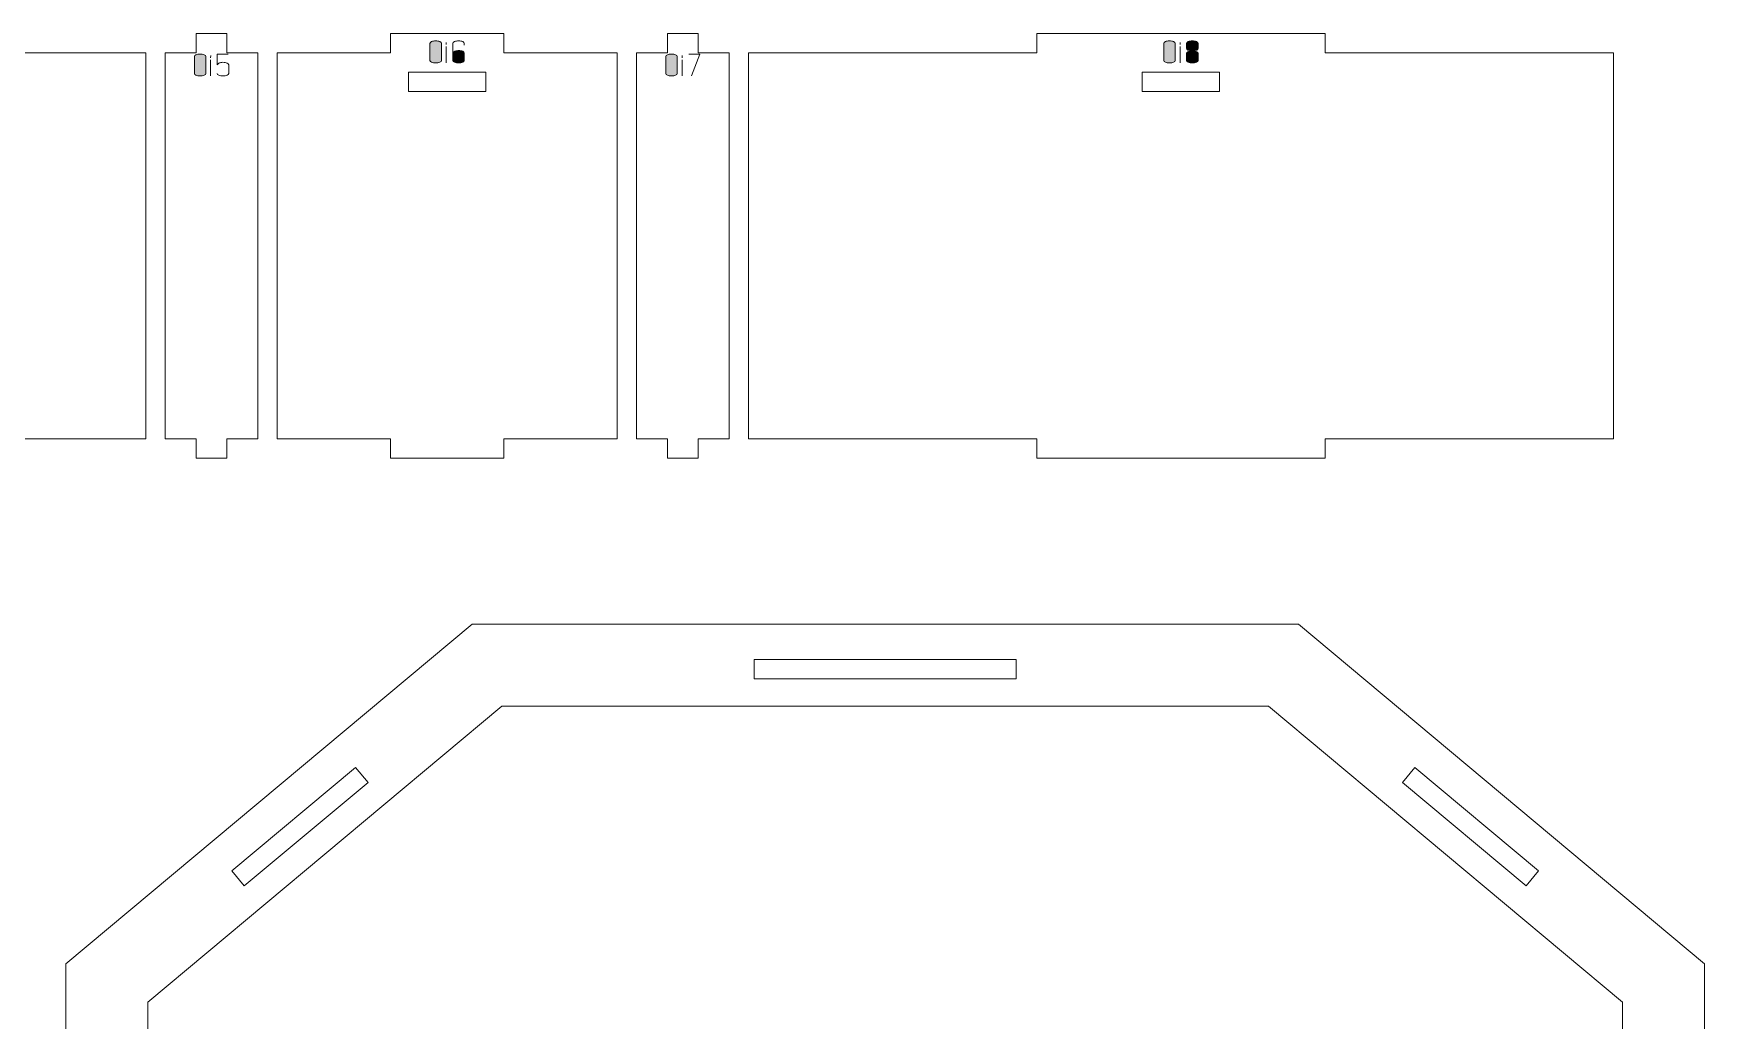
# Model space of a CAD drawing. Header units: centimetres. Extents: x -250 to 250, y -508 to 508.
# Drawn here: x 37.52 to 63.49, y 251.25 to 266.59 of the extents above; entities that cross this region are included whole.
import ezdxf

# ---------------------------------------------------------------- set-up
doc = ezdxf.new("R2010")
doc.units = ezdxf.units.CM
doc.header["$MEASUREMENT"] = 0
doc.layers.add('Capa 1', color=7, linetype='Continuous')

msp = doc.modelspace()

# ---------------------------------------------------------------- hatches: boundary and pattern name
at = {"layer": 'Capa 1', "true_color": 0x3e4095}
h = msp.add_hatch(color=175, dxfattribs=at)
edge = h.paths.add_edge_path()
edge.add_spline(control_points=[(43.68604, 266.17089), (43.68604, 266.16035), (43.69452, 266.15138), (43.71148, 266.14397), (43.72843, 266.13656), (43.74959, 266.13286), (43.77494, 266.13286), (43.80029, 266.13286), (43.82145, 266.13656), (43.83841, 266.14397), (43.85536, 266.15138), (43.86384, 266.16035), (43.86384, 266.17089), (43.86384, 266.17089), (43.86384, 266.43561), (43.86384, 266.43561), (43.86384, 266.44615), (43.85536, 266.45512), (43.83841, 266.46253), (43.82145, 266.46994), (43.80029, 266.47364), (43.77494, 266.47364), (43.74959, 266.47364), (43.72843, 266.46994), (43.71148, 266.46253), (43.69452, 266.45512), (43.68604, 266.44615), (43.68604, 266.43561), (43.68604, 266.43561), (43.68604, 266.17089), (43.68604, 266.17089)], knot_values=[0, 0, 0, 0, 0.1, 0.1, 0.1, 0.2, 0.2, 0.2, 0.3, 0.3, 0.3, 0.4, 0.4, 0.4, 0.5, 0.5, 0.5, 0.6, 0.6, 0.6, 0.7, 0.7, 0.7, 0.8, 0.8, 0.8, 0.9, 0.9, 0.9, 1, 1, 1, 1], degree=3, periodic=1)
h = msp.add_hatch(color=175, dxfattribs=at)
edge = h.paths.add_edge_path()
edge.add_spline(control_points=[(43.86384, 266.17089), (43.86384, 266.16035), (43.85536, 266.15138), (43.83841, 266.14397), (43.82145, 266.13656), (43.80029, 266.13286), (43.77494, 266.13286), (43.74959, 266.13286), (43.72843, 266.13656), (43.71148, 266.14397), (43.69452, 266.15138), (43.68604, 266.16035), (43.68604, 266.17089), (43.68604, 266.17089), (43.68604, 266.43561), (43.68604, 266.43561), (43.68604, 266.44615), (43.69452, 266.45512), (43.71148, 266.46253), (43.72843, 266.46994), (43.74959, 266.47364), (43.77494, 266.47364), (43.80029, 266.47364), (43.82145, 266.46994), (43.83841, 266.46253), (43.85536, 266.45512), (43.86384, 266.44615), (43.86384, 266.43561), (43.86384, 266.43561), (43.86384, 266.17089), (43.86384, 266.17089)], knot_values=[0, 0, 0, 0, 0.1, 0.1, 0.1, 0.2, 0.2, 0.2, 0.3, 0.3, 0.3, 0.4, 0.4, 0.4, 0.5, 0.5, 0.5, 0.6, 0.6, 0.6, 0.7, 0.7, 0.7, 0.8, 0.8, 0.8, 0.9, 0.9, 0.9, 1, 1, 1, 1], degree=3, periodic=1)
h = msp.add_hatch(color=175, dxfattribs=at)
edge = h.paths.add_edge_path()
edge.add_spline(control_points=[(43.93941, 266.41586), (43.93941, 266.41586), (43.9399, 266.45093), (43.9399, 266.45093), (43.9399, 266.45093), (43.93941, 266.41586), (43.93941, 266.41586)], knot_values=[0, 0, 0, 0, 0.5, 0.5, 0.5, 1, 1, 1, 1], degree=3, periodic=1)
h = msp.add_hatch(color=175, dxfattribs=at)
edge = h.paths.add_edge_path()
edge.add_spline(control_points=[(44.13054, 266.13286), (44.10519, 266.13286), (44.08403, 266.13656), (44.06708, 266.14397), (44.05012, 266.15138), (44.04164, 266.16035), (44.04164, 266.17089), (44.04164, 266.17089), (44.04164, 266.28597), (44.04164, 266.28597), (44.04164, 266.28597), (44.04164, 266.43561), (44.04164, 266.43561), (44.04164, 266.44615), (44.05012, 266.45512), (44.06708, 266.46253), (44.08403, 266.46994), (44.10519, 266.47364), (44.13054, 266.47364), (44.15589, 266.47364), (44.17705, 266.46994), (44.19401, 266.46253), (44.21096, 266.45512), (44.21944, 266.44615), (44.21944, 266.43561), (44.21944, 266.43561), (44.21944, 266.40796), (44.21944, 266.40796), (44.21944, 266.40796), (44.21944, 266.43561), (44.21944, 266.43561), (44.21944, 266.44615), (44.21096, 266.45512), (44.19401, 266.46253), (44.17705, 266.46994), (44.15589, 266.47364), (44.13054, 266.47364), (44.10519, 266.47364), (44.08403, 266.46994), (44.06708, 266.46253), (44.05012, 266.45512), (44.04164, 266.44615), (44.04164, 266.43561), (44.04164, 266.43561), (44.04164, 266.28597), (44.04164, 266.28597), (44.04164, 266.29584), (44.05193, 266.30465), (44.07251, 266.31239), (44.09309, 266.32013), (44.11243, 266.324), (44.13054, 266.324), (44.15589, 266.324), (44.17705, 266.32029), (44.19401, 266.31288), (44.21096, 266.30547), (44.21944, 266.2965), (44.21944, 266.28597), (44.21944, 266.28597), (44.21944, 266.17089), (44.21944, 266.17089), (44.21944, 266.16035), (44.21096, 266.15138), (44.19401, 266.14397), (44.17705, 266.13656), (44.15589, 266.13286), (44.13054, 266.13286)], knot_values=[0, 0, 0, 0, 0.04545455, 0.04545455, 0.04545455, 0.09090909, 0.09090909, 0.09090909, 0.13636364, 0.13636364, 0.13636364, 0.18181818, 0.18181818, 0.18181818, 0.22727273, 0.22727273, 0.22727273, 0.27272727, 0.27272727, 0.27272727, 0.31818182, 0.31818182, 0.31818182, 0.36363636, 0.36363636, 0.36363636, 0.40909091, 0.40909091, 0.40909091, 0.45454545, 0.45454545, 0.45454545, 0.5, 0.5, 0.5, 0.54545455, 0.54545455, 0.54545455, 0.59090909, 0.59090909, 0.59090909, 0.63636364, 0.63636364, 0.63636364, 0.68181818, 0.68181818, 0.68181818, 0.72727273, 0.72727273, 0.72727273, 0.77272727, 0.77272727, 0.77272727, 0.81818182, 0.81818182, 0.81818182, 0.86363636, 0.86363636, 0.86363636, 0.90909091, 0.90909091, 0.90909091, 0.95454545, 0.95454545, 0.95454545, 1, 1, 1, 1], degree=3, periodic=1)
h = msp.add_hatch(color=175, dxfattribs=at)
edge = h.paths.add_edge_path()
edge.add_spline(control_points=[(55.08586, 266.17089), (55.08586, 266.16035), (55.09434, 266.15138), (55.1113, 266.14397), (55.12825, 266.13656), (55.14941, 266.13286), (55.17476, 266.13286), (55.20011, 266.13286), (55.22127, 266.13656), (55.23823, 266.14397), (55.25518, 266.15138), (55.26366, 266.16035), (55.26366, 266.17089), (55.26366, 266.17089), (55.26366, 266.43561), (55.26366, 266.43561), (55.26366, 266.44615), (55.25518, 266.45512), (55.23823, 266.46253), (55.22127, 266.46994), (55.20011, 266.47364), (55.17476, 266.47364), (55.14941, 266.47364), (55.12825, 266.46994), (55.1113, 266.46253), (55.09434, 266.45512), (55.08586, 266.44615), (55.08586, 266.43561), (55.08586, 266.43561), (55.08586, 266.17089), (55.08586, 266.17089)], knot_values=[0, 0, 0, 0, 0.1, 0.1, 0.1, 0.2, 0.2, 0.2, 0.3, 0.3, 0.3, 0.4, 0.4, 0.4, 0.5, 0.5, 0.5, 0.6, 0.6, 0.6, 0.7, 0.7, 0.7, 0.8, 0.8, 0.8, 0.9, 0.9, 0.9, 1, 1, 1, 1], degree=3, periodic=1)
h = msp.add_hatch(color=175, dxfattribs=at)
edge = h.paths.add_edge_path()
edge.add_spline(control_points=[(55.26366, 266.17089), (55.26366, 266.16035), (55.25518, 266.15138), (55.23823, 266.14397), (55.22127, 266.13656), (55.20011, 266.13286), (55.17476, 266.13286), (55.14941, 266.13286), (55.12825, 266.13656), (55.1113, 266.14397), (55.09434, 266.15138), (55.08586, 266.16035), (55.08586, 266.17089), (55.08586, 266.17089), (55.08586, 266.43561), (55.08586, 266.43561), (55.08586, 266.44615), (55.09434, 266.45512), (55.1113, 266.46253), (55.12825, 266.46994), (55.14941, 266.47364), (55.17476, 266.47364), (55.20011, 266.47364), (55.22127, 266.46994), (55.23823, 266.46253), (55.25518, 266.45512), (55.26366, 266.44615), (55.26366, 266.43561), (55.26366, 266.43561), (55.26366, 266.17089), (55.26366, 266.17089)], knot_values=[0, 0, 0, 0, 0.1, 0.1, 0.1, 0.2, 0.2, 0.2, 0.3, 0.3, 0.3, 0.4, 0.4, 0.4, 0.5, 0.5, 0.5, 0.6, 0.6, 0.6, 0.7, 0.7, 0.7, 0.8, 0.8, 0.8, 0.9, 0.9, 0.9, 1, 1, 1, 1], degree=3, periodic=1)
h = msp.add_hatch(color=175, dxfattribs=at)
edge = h.paths.add_edge_path()
edge.add_spline(control_points=[(55.33923, 266.41586), (55.33923, 266.41586), (55.33972, 266.45093), (55.33972, 266.45093), (55.33972, 266.45093), (55.33923, 266.41586), (55.33923, 266.41586)], knot_values=[0, 0, 0, 0, 0.5, 0.5, 0.5, 1, 1, 1, 1], degree=3, periodic=1)
h = msp.add_hatch(color=175, dxfattribs=at)
edge = h.paths.add_edge_path()
edge.add_spline(control_points=[(55.44146, 266.3556), (55.44146, 266.34704), (55.44755, 266.33931), (55.45973, 266.33239), (55.47192, 266.32548), (55.49546, 266.32087), (55.53036, 266.31856), (55.56526, 266.32087), (55.5888, 266.32548), (55.60099, 266.33239), (55.61317, 266.33931), (55.61926, 266.34704), (55.61926, 266.3556), (55.61926, 266.3556), (55.61926, 266.43561), (55.61926, 266.43561), (55.61926, 266.44615), (55.61078, 266.45512), (55.59383, 266.46253), (55.57687, 266.46994), (55.55571, 266.47364), (55.53036, 266.47364), (55.50501, 266.47364), (55.48385, 266.46994), (55.4669, 266.46253), (55.44994, 266.45512), (55.44146, 266.44615), (55.44146, 266.43561), (55.44146, 266.43561), (55.44146, 266.3556), (55.44146, 266.3556)], knot_values=[0, 0, 0, 0, 0.1, 0.1, 0.1, 0.2, 0.2, 0.2, 0.3, 0.3, 0.3, 0.4, 0.4, 0.4, 0.5, 0.5, 0.5, 0.6, 0.6, 0.6, 0.7, 0.7, 0.7, 0.8, 0.8, 0.8, 0.9, 0.9, 0.9, 1, 1, 1, 1], degree=3, periodic=1)
h = msp.add_hatch(color=175, dxfattribs=at)
edge = h.paths.add_edge_path()
edge.add_spline(control_points=[(55.53036, 266.13286), (55.50501, 266.13286), (55.48385, 266.13656), (55.4669, 266.14397), (55.44994, 266.15138), (55.44146, 266.16035), (55.44146, 266.17089), (55.44146, 266.17089), (55.44146, 266.28201), (55.44146, 266.28201), (55.44146, 266.2909), (55.44755, 266.29864), (55.45973, 266.30523), (55.47192, 266.31181), (55.49546, 266.31626), (55.53036, 266.31856), (55.49546, 266.32087), (55.47192, 266.32548), (55.45973, 266.33239), (55.44755, 266.33931), (55.44146, 266.34704), (55.44146, 266.3556), (55.44146, 266.3556), (55.44146, 266.43561), (55.44146, 266.43561), (55.44146, 266.44615), (55.44994, 266.45512), (55.4669, 266.46253), (55.48385, 266.46994), (55.50501, 266.47364), (55.53036, 266.47364), (55.55571, 266.47364), (55.57687, 266.46994), (55.59383, 266.46253), (55.61078, 266.45512), (55.61926, 266.44615), (55.61926, 266.43561), (55.61926, 266.43561), (55.61926, 266.3556), (55.61926, 266.3556), (55.61926, 266.34704), (55.61317, 266.33931), (55.60099, 266.33239), (55.5888, 266.32548), (55.56526, 266.32087), (55.53036, 266.31856), (55.56526, 266.31626), (55.5888, 266.31181), (55.60099, 266.30523), (55.61317, 266.29864), (55.61926, 266.2909), (55.61926, 266.28201), (55.61926, 266.28201), (55.61926, 266.17089), (55.61926, 266.17089), (55.61926, 266.16035), (55.61078, 266.15138), (55.59383, 266.14397), (55.57687, 266.13656), (55.55571, 266.13286), (55.53036, 266.13286)], knot_values=[0, 0, 0, 0, 0.05, 0.05, 0.05, 0.1, 0.1, 0.1, 0.15, 0.15, 0.15, 0.2, 0.2, 0.2, 0.25, 0.25, 0.25, 0.3, 0.3, 0.3, 0.35, 0.35, 0.35, 0.4, 0.4, 0.4, 0.45, 0.45, 0.45, 0.5, 0.5, 0.5, 0.55, 0.55, 0.55, 0.6, 0.6, 0.6, 0.65, 0.65, 0.65, 0.7, 0.7, 0.7, 0.75, 0.75, 0.75, 0.8, 0.8, 0.8, 0.85, 0.85, 0.85, 0.9, 0.9, 0.9, 0.95, 0.95, 0.95, 1, 1, 1, 1], degree=3, periodic=1)
h = msp.add_hatch(color=175, dxfattribs=at)
edge = h.paths.add_edge_path()
edge.add_spline(control_points=[(40.02508, 265.96769), (40.02508, 265.95715), (40.03356, 265.94818), (40.05052, 265.94077), (40.06747, 265.93336), (40.08863, 265.92966), (40.11398, 265.92966), (40.13933, 265.92966), (40.16049, 265.93336), (40.17745, 265.94077), (40.1944, 265.94818), (40.20288, 265.95715), (40.20288, 265.96769), (40.20288, 265.96769), (40.20288, 266.23241), (40.20288, 266.23241), (40.20288, 266.24295), (40.1944, 266.25192), (40.17745, 266.25933), (40.16049, 266.26674), (40.13933, 266.27044), (40.11398, 266.27044), (40.08863, 266.27044), (40.06747, 266.26674), (40.05052, 266.25933), (40.03356, 266.25192), (40.02508, 266.24295), (40.02508, 266.23241), (40.02508, 266.23241), (40.02508, 265.96769), (40.02508, 265.96769)], knot_values=[0, 0, 0, 0, 0.1, 0.1, 0.1, 0.2, 0.2, 0.2, 0.3, 0.3, 0.3, 0.4, 0.4, 0.4, 0.5, 0.5, 0.5, 0.6, 0.6, 0.6, 0.7, 0.7, 0.7, 0.8, 0.8, 0.8, 0.9, 0.9, 0.9, 1, 1, 1, 1], degree=3, periodic=1)
h = msp.add_hatch(color=175, dxfattribs=at)
edge = h.paths.add_edge_path()
edge.add_spline(control_points=[(40.20288, 265.96769), (40.20288, 265.95715), (40.1944, 265.94818), (40.17745, 265.94077), (40.16049, 265.93336), (40.13933, 265.92966), (40.11398, 265.92966), (40.08863, 265.92966), (40.06747, 265.93336), (40.05052, 265.94077), (40.03356, 265.94818), (40.02508, 265.95715), (40.02508, 265.96769), (40.02508, 265.96769), (40.02508, 266.23241), (40.02508, 266.23241), (40.02508, 266.24295), (40.03356, 266.25192), (40.05052, 266.25933), (40.06747, 266.26674), (40.08863, 266.27044), (40.11398, 266.27044), (40.13933, 266.27044), (40.16049, 266.26674), (40.17745, 266.25933), (40.1944, 266.25192), (40.20288, 266.24295), (40.20288, 266.23241), (40.20288, 266.23241), (40.20288, 265.96769), (40.20288, 265.96769)], knot_values=[0, 0, 0, 0, 0.1, 0.1, 0.1, 0.2, 0.2, 0.2, 0.3, 0.3, 0.3, 0.4, 0.4, 0.4, 0.5, 0.5, 0.5, 0.6, 0.6, 0.6, 0.7, 0.7, 0.7, 0.8, 0.8, 0.8, 0.9, 0.9, 0.9, 1, 1, 1, 1], degree=3, periodic=1)
h = msp.add_hatch(color=175, dxfattribs=at)
edge = h.paths.add_edge_path()
edge.add_spline(control_points=[(40.27845, 266.21266), (40.27845, 266.21266), (40.27894, 266.24773), (40.27894, 266.24773), (40.27894, 266.24773), (40.27845, 266.21266), (40.27845, 266.21266)], knot_values=[0, 0, 0, 0, 0.5, 0.5, 0.5, 1, 1, 1, 1], degree=3, periodic=1)
h = msp.add_hatch(color=175, dxfattribs=at)
edge = h.paths.add_edge_path()
edge.add_spline(control_points=[(40.27845, 265.92966), (40.27845, 265.92966), (40.27845, 266.18154), (40.27845, 266.18154), (40.27845, 266.18154), (40.27845, 265.92966), (40.27845, 265.92966)], knot_values=[0, 0, 0, 0, 0.5, 0.5, 0.5, 1, 1, 1, 1], degree=3, periodic=1)
h = msp.add_hatch(color=175, dxfattribs=at)
edge = h.paths.add_edge_path()
edge.add_spline(control_points=[(40.46958, 265.92966), (40.44423, 265.92966), (40.42307, 265.93336), (40.40612, 265.94077), (40.38916, 265.94818), (40.38068, 265.95715), (40.38068, 265.96769), (40.38068, 265.95715), (40.38916, 265.94818), (40.40612, 265.94077), (40.42307, 265.93336), (40.44423, 265.92966), (40.46958, 265.92966), (40.49493, 265.92966), (40.51609, 265.93336), (40.53305, 265.94077), (40.55, 265.94818), (40.55848, 265.95715), (40.55848, 265.96769), (40.55848, 265.96769), (40.55848, 266.10302), (40.55848, 266.10302), (40.55848, 266.11355), (40.55, 266.12252), (40.53305, 266.12993), (40.51609, 266.13734), (40.49493, 266.14104), (40.46958, 266.14104), (40.44653, 266.13907), (40.42875, 266.13644), (40.41624, 266.13314), (40.40373, 266.12985), (40.39187, 266.11981), (40.38068, 266.10302), (40.38068, 266.10302), (40.38068, 266.27044), (40.38068, 266.27044), (40.38068, 266.27044), (40.55255, 266.27044), (40.55255, 266.27044), (40.55255, 266.27044), (40.38068, 266.27044), (40.38068, 266.27044), (40.38068, 266.27044), (40.38068, 266.10302), (40.38068, 266.10302), (40.39187, 266.11981), (40.40373, 266.12985), (40.41624, 266.13314), (40.42875, 266.13644), (40.44653, 266.13907), (40.46958, 266.14104), (40.49493, 266.14104), (40.51609, 266.13734), (40.53305, 266.12993), (40.55, 266.12252), (40.55848, 266.11355), (40.55848, 266.10302), (40.55848, 266.10302), (40.55848, 265.96769), (40.55848, 265.96769), (40.55848, 265.95715), (40.55, 265.94818), (40.53305, 265.94077), (40.51609, 265.93336), (40.49493, 265.92966), (40.46958, 265.92966)], knot_values=[0, 0, 0, 0, 0.04545455, 0.04545455, 0.04545455, 0.09090909, 0.09090909, 0.09090909, 0.13636364, 0.13636364, 0.13636364, 0.18181818, 0.18181818, 0.18181818, 0.22727273, 0.22727273, 0.22727273, 0.27272727, 0.27272727, 0.27272727, 0.31818182, 0.31818182, 0.31818182, 0.36363636, 0.36363636, 0.36363636, 0.40909091, 0.40909091, 0.40909091, 0.45454545, 0.45454545, 0.45454545, 0.5, 0.5, 0.5, 0.54545455, 0.54545455, 0.54545455, 0.59090909, 0.59090909, 0.59090909, 0.63636364, 0.63636364, 0.63636364, 0.68181818, 0.68181818, 0.68181818, 0.72727273, 0.72727273, 0.72727273, 0.77272727, 0.77272727, 0.77272727, 0.81818182, 0.81818182, 0.81818182, 0.86363636, 0.86363636, 0.86363636, 0.90909091, 0.90909091, 0.90909091, 0.95454545, 0.95454545, 0.95454545, 1, 1, 1, 1], degree=3, periodic=1)
h = msp.add_hatch(color=175, dxfattribs=at)
edge = h.paths.add_edge_path()
edge.add_spline(control_points=[(43.93941, 266.13286), (43.93941, 266.13286), (43.93941, 266.38474), (43.93941, 266.38474), (43.93941, 266.38474), (43.93941, 266.13286), (43.93941, 266.13286)], knot_values=[0, 0, 0, 0, 0.5, 0.5, 0.5, 1, 1, 1, 1], degree=3, periodic=1)
h = msp.add_hatch(color=175, dxfattribs=at)
edge = h.paths.add_edge_path()
edge.add_spline(control_points=[(44.04164, 266.17089), (44.04164, 266.16035), (44.05012, 266.15138), (44.06708, 266.14397), (44.08403, 266.13656), (44.10519, 266.13286), (44.13054, 266.13286), (44.15589, 266.13286), (44.17705, 266.13656), (44.19401, 266.14397), (44.21096, 266.15138), (44.21944, 266.16035), (44.21944, 266.17089), (44.21944, 266.17089), (44.21944, 266.28597), (44.21944, 266.28597), (44.21944, 266.2965), (44.21096, 266.30547), (44.19401, 266.31288), (44.17705, 266.32029), (44.15589, 266.324), (44.13054, 266.324), (44.11243, 266.324), (44.09309, 266.32013), (44.07251, 266.31239), (44.05193, 266.30465), (44.04164, 266.29584), (44.04164, 266.28597), (44.04164, 266.28597), (44.04164, 266.17089), (44.04164, 266.17089)], knot_values=[0, 0, 0, 0, 0.1, 0.1, 0.1, 0.2, 0.2, 0.2, 0.3, 0.3, 0.3, 0.4, 0.4, 0.4, 0.5, 0.5, 0.5, 0.6, 0.6, 0.6, 0.7, 0.7, 0.7, 0.8, 0.8, 0.8, 0.9, 0.9, 0.9, 1, 1, 1, 1], degree=3, periodic=1)
h = msp.add_hatch(color=175, dxfattribs=at)
edge = h.paths.add_edge_path()
edge.add_spline(control_points=[(47.34995, 265.96769), (47.34995, 265.95715), (47.35843, 265.94818), (47.37539, 265.94077), (47.39234, 265.93336), (47.4135, 265.92966), (47.43885, 265.92966), (47.4642, 265.92966), (47.48536, 265.93336), (47.50232, 265.94077), (47.51927, 265.94818), (47.52775, 265.95715), (47.52775, 265.96769), (47.52775, 265.96769), (47.52775, 266.23241), (47.52775, 266.23241), (47.52775, 266.24295), (47.51927, 266.25192), (47.50232, 266.25933), (47.48536, 266.26674), (47.4642, 266.27044), (47.43885, 266.27044), (47.4135, 266.27044), (47.39234, 266.26674), (47.37539, 266.25933), (47.35843, 266.25192), (47.34995, 266.24295), (47.34995, 266.23241), (47.34995, 266.23241), (47.34995, 265.96769), (47.34995, 265.96769)], knot_values=[0, 0, 0, 0, 0.1, 0.1, 0.1, 0.2, 0.2, 0.2, 0.3, 0.3, 0.3, 0.4, 0.4, 0.4, 0.5, 0.5, 0.5, 0.6, 0.6, 0.6, 0.7, 0.7, 0.7, 0.8, 0.8, 0.8, 0.9, 0.9, 0.9, 1, 1, 1, 1], degree=3, periodic=1)
h = msp.add_hatch(color=175, dxfattribs=at)
edge = h.paths.add_edge_path()
edge.add_spline(control_points=[(47.52775, 265.96769), (47.52775, 265.95715), (47.51927, 265.94818), (47.50232, 265.94077), (47.48536, 265.93336), (47.4642, 265.92966), (47.43885, 265.92966), (47.4135, 265.92966), (47.39234, 265.93336), (47.37539, 265.94077), (47.35843, 265.94818), (47.34995, 265.95715), (47.34995, 265.96769), (47.34995, 265.96769), (47.34995, 266.23241), (47.34995, 266.23241), (47.34995, 266.24295), (47.35843, 266.25192), (47.37539, 266.25933), (47.39234, 266.26674), (47.4135, 266.27044), (47.43885, 266.27044), (47.4642, 266.27044), (47.48536, 266.26674), (47.50232, 266.25933), (47.51927, 266.25192), (47.52775, 266.24295), (47.52775, 266.23241), (47.52775, 266.23241), (47.52775, 265.96769), (47.52775, 265.96769)], knot_values=[0, 0, 0, 0, 0.1, 0.1, 0.1, 0.2, 0.2, 0.2, 0.3, 0.3, 0.3, 0.4, 0.4, 0.4, 0.5, 0.5, 0.5, 0.6, 0.6, 0.6, 0.7, 0.7, 0.7, 0.8, 0.8, 0.8, 0.9, 0.9, 0.9, 1, 1, 1, 1], degree=3, periodic=1)
h = msp.add_hatch(color=175, dxfattribs=at)
edge = h.paths.add_edge_path()
edge.add_spline(control_points=[(47.60332, 266.21266), (47.60332, 266.21266), (47.60381, 266.24773), (47.60381, 266.24773), (47.60381, 266.24773), (47.60332, 266.21266), (47.60332, 266.21266)], knot_values=[0, 0, 0, 0, 0.5, 0.5, 0.5, 1, 1, 1, 1], degree=3, periodic=1)
h = msp.add_hatch(color=175, dxfattribs=at)
edge = h.paths.add_edge_path()
edge.add_spline(control_points=[(47.60332, 265.92966), (47.60332, 265.92966), (47.60332, 266.18154), (47.60332, 266.18154), (47.60332, 266.18154), (47.60332, 265.92966), (47.60332, 265.92966)], knot_values=[0, 0, 0, 0, 0.5, 0.5, 0.5, 1, 1, 1, 1], degree=3, periodic=1)
h = msp.add_hatch(color=175, dxfattribs=at)
edge = h.paths.add_edge_path()
edge.add_spline(control_points=[(47.74704, 265.92966), (47.74704, 265.92966), (47.87742, 266.27044), (47.87742, 266.27044), (47.87742, 266.27044), (47.70555, 266.27044), (47.70555, 266.27044), (47.70555, 266.27044), (47.87742, 266.27044), (47.87742, 266.27044), (47.87742, 266.27044), (47.74704, 265.92966), (47.74704, 265.92966)], knot_values=[0, 0, 0, 0, 0.25, 0.25, 0.25, 0.5, 0.5, 0.5, 0.75, 0.75, 0.75, 1, 1, 1, 1], degree=3, periodic=1)
h = msp.add_hatch(color=175, dxfattribs=at)
edge = h.paths.add_edge_path()
edge.add_spline(control_points=[(55.33923, 266.13286), (55.33923, 266.13286), (55.33923, 266.38474), (55.33923, 266.38474), (55.33923, 266.38474), (55.33923, 266.13286), (55.33923, 266.13286)], knot_values=[0, 0, 0, 0, 0.5, 0.5, 0.5, 1, 1, 1, 1], degree=3, periodic=1)
h = msp.add_hatch(color=175, dxfattribs=at)
edge = h.paths.add_edge_path()
edge.add_spline(control_points=[(55.44146, 266.17089), (55.44146, 266.16035), (55.44994, 266.15138), (55.4669, 266.14397), (55.48385, 266.13656), (55.50501, 266.13286), (55.53036, 266.13286), (55.55571, 266.13286), (55.57687, 266.13656), (55.59383, 266.14397), (55.61078, 266.15138), (55.61926, 266.16035), (55.61926, 266.17089), (55.61926, 266.17089), (55.61926, 266.28201), (55.61926, 266.28201), (55.61926, 266.2909), (55.61317, 266.29864), (55.60099, 266.30523), (55.5888, 266.31181), (55.56526, 266.31626), (55.53036, 266.31856), (55.49546, 266.31626), (55.47192, 266.31181), (55.45973, 266.30523), (55.44755, 266.29864), (55.44146, 266.2909), (55.44146, 266.28201), (55.44146, 266.28201), (55.44146, 266.17089), (55.44146, 266.17089)], knot_values=[0, 0, 0, 0, 0.1, 0.1, 0.1, 0.2, 0.2, 0.2, 0.3, 0.3, 0.3, 0.4, 0.4, 0.4, 0.5, 0.5, 0.5, 0.6, 0.6, 0.6, 0.7, 0.7, 0.7, 0.8, 0.8, 0.8, 0.9, 0.9, 0.9, 1, 1, 1, 1], degree=3, periodic=1)

# ---------------------------------------------------------------- linework, layer by layer
at = {"layer": 'Capa 1', "color": 1, "lineweight": 9}
for points, knots in [([(25.83312, 266.29006), (25.83312, 266.29006), (25.83312, 260.29006), (25.83312, 260.29006), (25.83312, 260.29006), (30.31297, 260.29006), (30.31297, 260.29006), (30.31297, 260.29006), (30.31297, 259.99006), (30.31297, 259.99006), (30.31297, 259.99006), (34.79282, 259.99006), (34.79282, 259.99006), (34.79282, 259.99006), (34.79282, 260.29006), (34.79282, 260.29006), (34.79282, 260.29006), (39.27266, 260.29006), (39.27266, 260.29006), (39.27266, 260.29006), (39.27266, 266.29006), (39.27266, 266.29006), (39.27266, 266.29006), (34.79282, 266.29006), (34.79282, 266.29006), (34.79282, 266.29006), (34.79282, 266.59006), (34.79282, 266.59006), (34.79282, 266.59006), (30.31297, 266.59006), (30.31297, 266.59006), (30.31297, 266.59006), (30.31297, 266.29006), (30.31297, 266.29006), (30.31297, 266.29006), (25.83312, 266.29006), (25.83312, 266.29006)], [0, 0, 0, 0, 0.08333333, 0.08333333, 0.08333333, 0.16666667, 0.16666667, 0.16666667, 0.25, 0.25, 0.25, 0.33333333, 0.33333333, 0.33333333, 0.41666667, 0.41666667, 0.41666667, 0.5, 0.5, 0.5, 0.58333333, 0.58333333, 0.58333333, 0.66666667, 0.66666667, 0.66666667, 0.75, 0.75, 0.75, 0.83333333, 0.83333333, 0.83333333, 0.91666667, 0.91666667, 0.91666667, 1, 1, 1, 1]), ([(39.57266, 266.29006), (39.57266, 266.29006), (39.57266, 260.29006), (39.57266, 260.29006), (39.57266, 260.29006), (40.05207, 260.29006), (40.05207, 260.29006), (40.05207, 260.29006), (40.05207, 259.99006), (40.05207, 259.99006), (40.05207, 259.99006), (40.53148, 259.99006), (40.53148, 259.99006), (40.53148, 259.99006), (40.53148, 260.29006), (40.53148, 260.29006), (40.53148, 260.29006), (41.01089, 260.29006), (41.01089, 260.29006), (41.01089, 260.29006), (41.01089, 266.29006), (41.01089, 266.29006), (41.01089, 266.29006), (40.53148, 266.29006), (40.53148, 266.29006), (40.53148, 266.29006), (40.53148, 266.59006), (40.53148, 266.59006), (40.53148, 266.59006), (40.05207, 266.59006), (40.05207, 266.59006), (40.05207, 266.59006), (40.05207, 266.29006), (40.05207, 266.29006), (40.05207, 266.29006), (39.57266, 266.29006), (39.57266, 266.29006)], [0, 0, 0, 0, 0.08333333, 0.08333333, 0.08333333, 0.16666667, 0.16666667, 0.16666667, 0.25, 0.25, 0.25, 0.33333333, 0.33333333, 0.33333333, 0.41666667, 0.41666667, 0.41666667, 0.5, 0.5, 0.5, 0.58333333, 0.58333333, 0.58333333, 0.66666667, 0.66666667, 0.66666667, 0.75, 0.75, 0.75, 0.83333333, 0.83333333, 0.83333333, 0.91666667, 0.91666667, 0.91666667, 1, 1, 1, 1]), ([(41.31089, 266.29006), (41.31089, 266.29006), (41.31089, 260.29006), (41.31089, 260.29006), (41.31089, 260.29006), (43.07212, 260.29006), (43.07212, 260.29006), (43.07212, 260.29006), (43.07212, 259.99006), (43.07212, 259.99006), (43.07212, 259.99006), (44.83335, 259.99006), (44.83335, 259.99006), (44.83335, 259.99006), (44.83335, 260.29006), (44.83335, 260.29006), (44.83335, 260.29006), (46.59458, 260.29006), (46.59458, 260.29006), (46.59458, 260.29006), (46.59458, 266.29006), (46.59458, 266.29006), (46.59458, 266.29006), (44.83335, 266.29006), (44.83335, 266.29006), (44.83335, 266.29006), (44.83335, 266.59006), (44.83335, 266.59006), (44.83335, 266.59006), (43.07212, 266.59006), (43.07212, 266.59006), (43.07212, 266.59006), (43.07212, 266.29006), (43.07212, 266.29006), (43.07212, 266.29006), (41.31089, 266.29006), (41.31089, 266.29006)], [0, 0, 0, 0, 0.08333333, 0.08333333, 0.08333333, 0.16666667, 0.16666667, 0.16666667, 0.25, 0.25, 0.25, 0.33333333, 0.33333333, 0.33333333, 0.41666667, 0.41666667, 0.41666667, 0.5, 0.5, 0.5, 0.58333333, 0.58333333, 0.58333333, 0.66666667, 0.66666667, 0.66666667, 0.75, 0.75, 0.75, 0.83333333, 0.83333333, 0.83333333, 0.91666667, 0.91666667, 0.91666667, 1, 1, 1, 1]), ([(46.89458, 266.29006), (46.89458, 266.29006), (46.89458, 260.29006), (46.89458, 260.29006), (46.89458, 260.29006), (47.37398, 260.29006), (47.37398, 260.29006), (47.37398, 260.29006), (47.37398, 259.99006), (47.37398, 259.99006), (47.37398, 259.99006), (47.85339, 259.99006), (47.85339, 259.99006), (47.85339, 259.99006), (47.85339, 260.29006), (47.85339, 260.29006), (47.85339, 260.29006), (48.33279, 260.29006), (48.33279, 260.29006), (48.33279, 260.29006), (48.33279, 266.29006), (48.33279, 266.29006), (48.33279, 266.29006), (47.85339, 266.29006), (47.85339, 266.29006), (47.85339, 266.29006), (47.85339, 266.59006), (47.85339, 266.59006), (47.85339, 266.59006), (47.37398, 266.59006), (47.37398, 266.59006), (47.37398, 266.59006), (47.37398, 266.29006), (47.37398, 266.29006), (47.37398, 266.29006), (46.89458, 266.29006), (46.89458, 266.29006)], [0, 0, 0, 0, 0.08333333, 0.08333333, 0.08333333, 0.16666667, 0.16666667, 0.16666667, 0.25, 0.25, 0.25, 0.33333333, 0.33333333, 0.33333333, 0.41666667, 0.41666667, 0.41666667, 0.5, 0.5, 0.5, 0.58333333, 0.58333333, 0.58333333, 0.66666667, 0.66666667, 0.66666667, 0.75, 0.75, 0.75, 0.83333333, 0.83333333, 0.83333333, 0.91666667, 0.91666667, 0.91666667, 1, 1, 1, 1]), ([(48.63279, 266.29006), (48.63279, 266.29006), (48.63279, 260.29006), (48.63279, 260.29006), (48.63279, 260.29006), (53.11264, 260.29006), (53.11264, 260.29006), (53.11264, 260.29006), (53.11264, 259.99006), (53.11264, 259.99006), (53.11264, 259.99006), (57.59249, 259.99006), (57.59249, 259.99006), (57.59249, 259.99006), (57.59249, 260.29006), (57.59249, 260.29006), (57.59249, 260.29006), (62.07233, 260.29006), (62.07233, 260.29006), (62.07233, 260.29006), (62.07233, 266.29006), (62.07233, 266.29006), (62.07233, 266.29006), (57.59249, 266.29006), (57.59249, 266.29006), (57.59249, 266.29006), (57.59249, 266.59006), (57.59249, 266.59006), (57.59249, 266.59006), (53.11264, 266.59006), (53.11264, 266.59006), (53.11264, 266.59006), (53.11264, 266.29006), (53.11264, 266.29006), (53.11264, 266.29006), (48.63279, 266.29006), (48.63279, 266.29006)], [0, 0, 0, 0, 0.08333333, 0.08333333, 0.08333333, 0.16666667, 0.16666667, 0.16666667, 0.25, 0.25, 0.25, 0.33333333, 0.33333333, 0.33333333, 0.41666667, 0.41666667, 0.41666667, 0.5, 0.5, 0.5, 0.58333333, 0.58333333, 0.58333333, 0.66666667, 0.66666667, 0.66666667, 0.75, 0.75, 0.75, 0.83333333, 0.83333333, 0.83333333, 0.91666667, 0.91666667, 0.91666667, 1, 1, 1, 1]), ([(43.35274, 265.68992), (43.35274, 265.68992), (44.55274, 265.68992), (44.55274, 265.68992), (44.55274, 265.68992), (44.55274, 265.98992), (44.55274, 265.98992), (44.55274, 265.98992), (43.35274, 265.98992), (43.35274, 265.98992), (43.35274, 265.98992), (43.35274, 265.68992), (43.35274, 265.68992)], [0, 0, 0, 0, 0.25, 0.25, 0.25, 0.5, 0.5, 0.5, 0.75, 0.75, 0.75, 1, 1, 1, 1]), ([(54.75256, 265.68992), (54.75256, 265.68992), (55.95256, 265.68992), (55.95256, 265.68992), (55.95256, 265.68992), (55.95256, 265.98992), (55.95256, 265.98992), (55.95256, 265.98992), (54.75256, 265.98992), (54.75256, 265.98992), (54.75256, 265.98992), (54.75256, 265.68992), (54.75256, 265.68992)], [0, 0, 0, 0, 0.25, 0.25, 0.25, 0.5, 0.5, 0.5, 0.75, 0.75, 0.75, 1, 1, 1, 1]), ([(63.48908, 252.13769), (63.48908, 252.13769), (63.48908, 232.5556), (63.48908, 232.5556), (63.48908, 232.5556), (57.26431, 227.41152), (57.26431, 227.41152), (57.26431, 227.41152), (44.20958, 227.41152), (44.20958, 227.41152), (44.20958, 227.41152), (38.02804, 232.5556), (38.02804, 232.5556), (38.02804, 232.5556), (38.02804, 252.13769), (38.02804, 252.13769), (38.02804, 252.13769), (44.33926, 257.41146), (44.33926, 257.41146), (44.33926, 257.41146), (57.17785, 257.41146), (57.17785, 257.41146), (57.17785, 257.41146), (63.48908, 252.13769), (63.48908, 252.13769)], [0, 0, 0, 0, 0.125, 0.125, 0.125, 0.25, 0.25, 0.25, 0.375, 0.375, 0.375, 0.5, 0.5, 0.5, 0.625, 0.625, 0.625, 0.75, 0.75, 0.75, 0.875, 0.875, 0.875, 1, 1, 1, 1]), ([(48.72141, 256.56293), (48.72141, 256.56293), (52.7957, 256.56293), (52.7957, 256.56293), (52.7957, 256.56293), (52.7957, 256.86293), (52.7957, 256.86293), (52.7957, 256.86293), (48.72141, 256.86293), (48.72141, 256.86293), (48.72141, 256.86293), (48.72141, 256.56293), (48.72141, 256.56293)], [0, 0, 0, 0, 0.25, 0.25, 0.25, 0.5, 0.5, 0.5, 0.75, 0.75, 0.75, 1, 1, 1, 1]), ([(62.21629, 251.54259), (62.21629, 251.54259), (56.71607, 256.13867), (56.71607, 256.13867), (56.71607, 256.13867), (44.80104, 256.13867), (44.80104, 256.13867), (44.80104, 256.13867), (39.30083, 251.54259), (39.30083, 251.54259), (39.30083, 251.54259), (39.30083, 233.15228), (39.30083, 233.15228), (39.30083, 233.15228), (44.6699, 228.68431), (44.6699, 228.68431), (44.6699, 228.68431), (56.80645, 228.68431), (56.80645, 228.68431), (56.80645, 228.68431), (62.21629, 233.15494), (62.21629, 233.15494), (62.21629, 233.15494), (62.21629, 251.54259), (62.21629, 251.54259)], [0, 0, 0, 0, 0.125, 0.125, 0.125, 0.25, 0.25, 0.25, 0.375, 0.375, 0.375, 0.5, 0.5, 0.5, 0.625, 0.625, 0.625, 0.75, 0.75, 0.75, 0.875, 0.875, 0.875, 1, 1, 1, 1]), ([(40.80009, 253.34828), (40.80009, 253.34828), (42.7236, 254.95561), (42.7236, 254.95561), (42.7236, 254.95561), (42.53124, 255.18581), (42.53124, 255.18581), (42.53124, 255.18581), (40.60772, 253.57849), (40.60772, 253.57849), (40.60772, 253.57849), (40.80009, 253.34828), (40.80009, 253.34828)], [0, 0, 0, 0, 0.25, 0.25, 0.25, 0.5, 0.5, 0.5, 0.75, 0.75, 0.75, 1, 1, 1, 1]), ([(58.79351, 254.95561), (58.79351, 254.95561), (60.71703, 253.34828), (60.71703, 253.34828), (60.71703, 253.34828), (60.9094, 253.57849), (60.9094, 253.57849), (60.9094, 253.57849), (58.98588, 255.18581), (58.98588, 255.18581), (58.98588, 255.18581), (58.79351, 254.95561), (58.79351, 254.95561)], [0, 0, 0, 0, 0.25, 0.25, 0.25, 0.5, 0.5, 0.5, 0.75, 0.75, 0.75, 1, 1, 1, 1])]:
    msp.add_open_spline(points, degree=3, knots=knots, dxfattribs=at)
at = {"layer": 'Capa 1', "color": 114, "lineweight": 9}
for points, knots in [([(43.68604, 266.17089), (43.68604, 266.16035), (43.69452, 266.15138), (43.71148, 266.14397), (43.72843, 266.13656), (43.74959, 266.13286), (43.77494, 266.13286), (43.80029, 266.13286), (43.82145, 266.13656), (43.83841, 266.14397), (43.85536, 266.15138), (43.86384, 266.16035), (43.86384, 266.17089), (43.86384, 266.17089), (43.86384, 266.43561), (43.86384, 266.43561), (43.86384, 266.44615), (43.85536, 266.45512), (43.83841, 266.46253), (43.82145, 266.46994), (43.80029, 266.47364), (43.77494, 266.47364), (43.74959, 266.47364), (43.72843, 266.46994), (43.71148, 266.46253), (43.69452, 266.45512), (43.68604, 266.44615), (43.68604, 266.43561), (43.68604, 266.43561), (43.68604, 266.17089), (43.68604, 266.17089)], [0, 0, 0, 0, 0.1, 0.1, 0.1, 0.2, 0.2, 0.2, 0.3, 0.3, 0.3, 0.4, 0.4, 0.4, 0.5, 0.5, 0.5, 0.6, 0.6, 0.6, 0.7, 0.7, 0.7, 0.8, 0.8, 0.8, 0.9, 0.9, 0.9, 1, 1, 1, 1]), ([(43.86384, 266.17089), (43.86384, 266.16035), (43.85536, 266.15138), (43.83841, 266.14397), (43.82145, 266.13656), (43.80029, 266.13286), (43.77494, 266.13286), (43.74959, 266.13286), (43.72843, 266.13656), (43.71148, 266.14397), (43.69452, 266.15138), (43.68604, 266.16035), (43.68604, 266.17089), (43.68604, 266.17089), (43.68604, 266.43561), (43.68604, 266.43561), (43.68604, 266.44615), (43.69452, 266.45512), (43.71148, 266.46253), (43.72843, 266.46994), (43.74959, 266.47364), (43.77494, 266.47364), (43.80029, 266.47364), (43.82145, 266.46994), (43.83841, 266.46253), (43.85536, 266.45512), (43.86384, 266.44615), (43.86384, 266.43561), (43.86384, 266.43561), (43.86384, 266.17089), (43.86384, 266.17089)], [0, 0, 0, 0, 0.1, 0.1, 0.1, 0.2, 0.2, 0.2, 0.3, 0.3, 0.3, 0.4, 0.4, 0.4, 0.5, 0.5, 0.5, 0.6, 0.6, 0.6, 0.7, 0.7, 0.7, 0.8, 0.8, 0.8, 0.9, 0.9, 0.9, 1, 1, 1, 1]), ([(43.93941, 266.41586), (43.93941, 266.41586), (43.9399, 266.45093), (43.9399, 266.45093), (43.9399, 266.45093), (43.93941, 266.41586), (43.93941, 266.41586)], [0, 0, 0, 0, 0.5, 0.5, 0.5, 1, 1, 1, 1]), ([(44.13054, 266.13286), (44.10519, 266.13286), (44.08403, 266.13656), (44.06708, 266.14397), (44.05012, 266.15138), (44.04164, 266.16035), (44.04164, 266.17089), (44.04164, 266.17089), (44.04164, 266.28597), (44.04164, 266.28597), (44.04164, 266.28597), (44.04164, 266.43561), (44.04164, 266.43561), (44.04164, 266.44615), (44.05012, 266.45512), (44.06708, 266.46253), (44.08403, 266.46994), (44.10519, 266.47364), (44.13054, 266.47364), (44.15589, 266.47364), (44.17705, 266.46994), (44.19401, 266.46253), (44.21096, 266.45512), (44.21944, 266.44615), (44.21944, 266.43561), (44.21944, 266.43561), (44.21944, 266.40796), (44.21944, 266.40796), (44.21944, 266.40796), (44.21944, 266.43561), (44.21944, 266.43561), (44.21944, 266.44615), (44.21096, 266.45512), (44.19401, 266.46253), (44.17705, 266.46994), (44.15589, 266.47364), (44.13054, 266.47364), (44.10519, 266.47364), (44.08403, 266.46994), (44.06708, 266.46253), (44.05012, 266.45512), (44.04164, 266.44615), (44.04164, 266.43561), (44.04164, 266.43561), (44.04164, 266.28597), (44.04164, 266.28597), (44.04164, 266.29584), (44.05193, 266.30465), (44.07251, 266.31239), (44.09309, 266.32013), (44.11243, 266.324), (44.13054, 266.324), (44.15589, 266.324), (44.17705, 266.32029), (44.19401, 266.31288), (44.21096, 266.30547), (44.21944, 266.2965), (44.21944, 266.28597), (44.21944, 266.28597), (44.21944, 266.17089), (44.21944, 266.17089), (44.21944, 266.16035), (44.21096, 266.15138), (44.19401, 266.14397), (44.17705, 266.13656), (44.15589, 266.13286), (44.13054, 266.13286)], [0, 0, 0, 0, 0.04545455, 0.04545455, 0.04545455, 0.09090909, 0.09090909, 0.09090909, 0.13636364, 0.13636364, 0.13636364, 0.18181818, 0.18181818, 0.18181818, 0.22727273, 0.22727273, 0.22727273, 0.27272727, 0.27272727, 0.27272727, 0.31818182, 0.31818182, 0.31818182, 0.36363636, 0.36363636, 0.36363636, 0.40909091, 0.40909091, 0.40909091, 0.45454545, 0.45454545, 0.45454545, 0.5, 0.5, 0.5, 0.54545455, 0.54545455, 0.54545455, 0.59090909, 0.59090909, 0.59090909, 0.63636364, 0.63636364, 0.63636364, 0.68181818, 0.68181818, 0.68181818, 0.72727273, 0.72727273, 0.72727273, 0.77272727, 0.77272727, 0.77272727, 0.81818182, 0.81818182, 0.81818182, 0.86363636, 0.86363636, 0.86363636, 0.90909091, 0.90909091, 0.90909091, 0.95454545, 0.95454545, 0.95454545, 1, 1, 1, 1]), ([(55.08586, 266.17089), (55.08586, 266.16035), (55.09434, 266.15138), (55.1113, 266.14397), (55.12825, 266.13656), (55.14941, 266.13286), (55.17476, 266.13286), (55.20011, 266.13286), (55.22127, 266.13656), (55.23823, 266.14397), (55.25518, 266.15138), (55.26366, 266.16035), (55.26366, 266.17089), (55.26366, 266.17089), (55.26366, 266.43561), (55.26366, 266.43561), (55.26366, 266.44615), (55.25518, 266.45512), (55.23823, 266.46253), (55.22127, 266.46994), (55.20011, 266.47364), (55.17476, 266.47364), (55.14941, 266.47364), (55.12825, 266.46994), (55.1113, 266.46253), (55.09434, 266.45512), (55.08586, 266.44615), (55.08586, 266.43561), (55.08586, 266.43561), (55.08586, 266.17089), (55.08586, 266.17089)], [0, 0, 0, 0, 0.1, 0.1, 0.1, 0.2, 0.2, 0.2, 0.3, 0.3, 0.3, 0.4, 0.4, 0.4, 0.5, 0.5, 0.5, 0.6, 0.6, 0.6, 0.7, 0.7, 0.7, 0.8, 0.8, 0.8, 0.9, 0.9, 0.9, 1, 1, 1, 1]), ([(55.26366, 266.17089), (55.26366, 266.16035), (55.25518, 266.15138), (55.23823, 266.14397), (55.22127, 266.13656), (55.20011, 266.13286), (55.17476, 266.13286), (55.14941, 266.13286), (55.12825, 266.13656), (55.1113, 266.14397), (55.09434, 266.15138), (55.08586, 266.16035), (55.08586, 266.17089), (55.08586, 266.17089), (55.08586, 266.43561), (55.08586, 266.43561), (55.08586, 266.44615), (55.09434, 266.45512), (55.1113, 266.46253), (55.12825, 266.46994), (55.14941, 266.47364), (55.17476, 266.47364), (55.20011, 266.47364), (55.22127, 266.46994), (55.23823, 266.46253), (55.25518, 266.45512), (55.26366, 266.44615), (55.26366, 266.43561), (55.26366, 266.43561), (55.26366, 266.17089), (55.26366, 266.17089)], [0, 0, 0, 0, 0.1, 0.1, 0.1, 0.2, 0.2, 0.2, 0.3, 0.3, 0.3, 0.4, 0.4, 0.4, 0.5, 0.5, 0.5, 0.6, 0.6, 0.6, 0.7, 0.7, 0.7, 0.8, 0.8, 0.8, 0.9, 0.9, 0.9, 1, 1, 1, 1]), ([(55.33923, 266.41586), (55.33923, 266.41586), (55.33972, 266.45093), (55.33972, 266.45093), (55.33972, 266.45093), (55.33923, 266.41586), (55.33923, 266.41586)], [0, 0, 0, 0, 0.5, 0.5, 0.5, 1, 1, 1, 1]), ([(55.44146, 266.3556), (55.44146, 266.34704), (55.44755, 266.33931), (55.45973, 266.33239), (55.47192, 266.32548), (55.49546, 266.32087), (55.53036, 266.31856), (55.56526, 266.32087), (55.5888, 266.32548), (55.60099, 266.33239), (55.61317, 266.33931), (55.61926, 266.34704), (55.61926, 266.3556), (55.61926, 266.3556), (55.61926, 266.43561), (55.61926, 266.43561), (55.61926, 266.44615), (55.61078, 266.45512), (55.59383, 266.46253), (55.57687, 266.46994), (55.55571, 266.47364), (55.53036, 266.47364), (55.50501, 266.47364), (55.48385, 266.46994), (55.4669, 266.46253), (55.44994, 266.45512), (55.44146, 266.44615), (55.44146, 266.43561), (55.44146, 266.43561), (55.44146, 266.3556), (55.44146, 266.3556)], [0, 0, 0, 0, 0.1, 0.1, 0.1, 0.2, 0.2, 0.2, 0.3, 0.3, 0.3, 0.4, 0.4, 0.4, 0.5, 0.5, 0.5, 0.6, 0.6, 0.6, 0.7, 0.7, 0.7, 0.8, 0.8, 0.8, 0.9, 0.9, 0.9, 1, 1, 1, 1]), ([(55.53036, 266.13286), (55.50501, 266.13286), (55.48385, 266.13656), (55.4669, 266.14397), (55.44994, 266.15138), (55.44146, 266.16035), (55.44146, 266.17089), (55.44146, 266.17089), (55.44146, 266.28201), (55.44146, 266.28201), (55.44146, 266.2909), (55.44755, 266.29864), (55.45973, 266.30523), (55.47192, 266.31181), (55.49546, 266.31626), (55.53036, 266.31856), (55.49546, 266.32087), (55.47192, 266.32548), (55.45973, 266.33239), (55.44755, 266.33931), (55.44146, 266.34704), (55.44146, 266.3556), (55.44146, 266.3556), (55.44146, 266.43561), (55.44146, 266.43561), (55.44146, 266.44615), (55.44994, 266.45512), (55.4669, 266.46253), (55.48385, 266.46994), (55.50501, 266.47364), (55.53036, 266.47364), (55.55571, 266.47364), (55.57687, 266.46994), (55.59383, 266.46253), (55.61078, 266.45512), (55.61926, 266.44615), (55.61926, 266.43561), (55.61926, 266.43561), (55.61926, 266.3556), (55.61926, 266.3556), (55.61926, 266.34704), (55.61317, 266.33931), (55.60099, 266.33239), (55.5888, 266.32548), (55.56526, 266.32087), (55.53036, 266.31856), (55.56526, 266.31626), (55.5888, 266.31181), (55.60099, 266.30523), (55.61317, 266.29864), (55.61926, 266.2909), (55.61926, 266.28201), (55.61926, 266.28201), (55.61926, 266.17089), (55.61926, 266.17089), (55.61926, 266.16035), (55.61078, 266.15138), (55.59383, 266.14397), (55.57687, 266.13656), (55.55571, 266.13286), (55.53036, 266.13286)], [0, 0, 0, 0, 0.05, 0.05, 0.05, 0.1, 0.1, 0.1, 0.15, 0.15, 0.15, 0.2, 0.2, 0.2, 0.25, 0.25, 0.25, 0.3, 0.3, 0.3, 0.35, 0.35, 0.35, 0.4, 0.4, 0.4, 0.45, 0.45, 0.45, 0.5, 0.5, 0.5, 0.55, 0.55, 0.55, 0.6, 0.6, 0.6, 0.65, 0.65, 0.65, 0.7, 0.7, 0.7, 0.75, 0.75, 0.75, 0.8, 0.8, 0.8, 0.85, 0.85, 0.85, 0.9, 0.9, 0.9, 0.95, 0.95, 0.95, 1, 1, 1, 1]), ([(40.02508, 265.96769), (40.02508, 265.95715), (40.03356, 265.94818), (40.05052, 265.94077), (40.06747, 265.93336), (40.08863, 265.92966), (40.11398, 265.92966), (40.13933, 265.92966), (40.16049, 265.93336), (40.17745, 265.94077), (40.1944, 265.94818), (40.20288, 265.95715), (40.20288, 265.96769), (40.20288, 265.96769), (40.20288, 266.23241), (40.20288, 266.23241), (40.20288, 266.24295), (40.1944, 266.25192), (40.17745, 266.25933), (40.16049, 266.26674), (40.13933, 266.27044), (40.11398, 266.27044), (40.08863, 266.27044), (40.06747, 266.26674), (40.05052, 266.25933), (40.03356, 266.25192), (40.02508, 266.24295), (40.02508, 266.23241), (40.02508, 266.23241), (40.02508, 265.96769), (40.02508, 265.96769)], [0, 0, 0, 0, 0.1, 0.1, 0.1, 0.2, 0.2, 0.2, 0.3, 0.3, 0.3, 0.4, 0.4, 0.4, 0.5, 0.5, 0.5, 0.6, 0.6, 0.6, 0.7, 0.7, 0.7, 0.8, 0.8, 0.8, 0.9, 0.9, 0.9, 1, 1, 1, 1]), ([(40.20288, 265.96769), (40.20288, 265.95715), (40.1944, 265.94818), (40.17745, 265.94077), (40.16049, 265.93336), (40.13933, 265.92966), (40.11398, 265.92966), (40.08863, 265.92966), (40.06747, 265.93336), (40.05052, 265.94077), (40.03356, 265.94818), (40.02508, 265.95715), (40.02508, 265.96769), (40.02508, 265.96769), (40.02508, 266.23241), (40.02508, 266.23241), (40.02508, 266.24295), (40.03356, 266.25192), (40.05052, 266.25933), (40.06747, 266.26674), (40.08863, 266.27044), (40.11398, 266.27044), (40.13933, 266.27044), (40.16049, 266.26674), (40.17745, 266.25933), (40.1944, 266.25192), (40.20288, 266.24295), (40.20288, 266.23241), (40.20288, 266.23241), (40.20288, 265.96769), (40.20288, 265.96769)], [0, 0, 0, 0, 0.1, 0.1, 0.1, 0.2, 0.2, 0.2, 0.3, 0.3, 0.3, 0.4, 0.4, 0.4, 0.5, 0.5, 0.5, 0.6, 0.6, 0.6, 0.7, 0.7, 0.7, 0.8, 0.8, 0.8, 0.9, 0.9, 0.9, 1, 1, 1, 1]), ([(40.27845, 266.21266), (40.27845, 266.21266), (40.27894, 266.24773), (40.27894, 266.24773), (40.27894, 266.24773), (40.27845, 266.21266), (40.27845, 266.21266)], [0, 0, 0, 0, 0.5, 0.5, 0.5, 1, 1, 1, 1]), ([(40.27845, 265.92966), (40.27845, 265.92966), (40.27845, 266.18154), (40.27845, 266.18154), (40.27845, 266.18154), (40.27845, 265.92966), (40.27845, 265.92966)], [0, 0, 0, 0, 0.5, 0.5, 0.5, 1, 1, 1, 1]), ([(40.46958, 265.92966), (40.44423, 265.92966), (40.42307, 265.93336), (40.40612, 265.94077), (40.38916, 265.94818), (40.38068, 265.95715), (40.38068, 265.96769), (40.38068, 265.95715), (40.38916, 265.94818), (40.40612, 265.94077), (40.42307, 265.93336), (40.44423, 265.92966), (40.46958, 265.92966), (40.49493, 265.92966), (40.51609, 265.93336), (40.53305, 265.94077), (40.55, 265.94818), (40.55848, 265.95715), (40.55848, 265.96769), (40.55848, 265.96769), (40.55848, 266.10302), (40.55848, 266.10302), (40.55848, 266.11355), (40.55, 266.12252), (40.53305, 266.12993), (40.51609, 266.13734), (40.49493, 266.14104), (40.46958, 266.14104), (40.44653, 266.13907), (40.42875, 266.13644), (40.41624, 266.13314), (40.40373, 266.12985), (40.39187, 266.11981), (40.38068, 266.10302), (40.38068, 266.10302), (40.38068, 266.27044), (40.38068, 266.27044), (40.38068, 266.27044), (40.55255, 266.27044), (40.55255, 266.27044), (40.55255, 266.27044), (40.38068, 266.27044), (40.38068, 266.27044), (40.38068, 266.27044), (40.38068, 266.10302), (40.38068, 266.10302), (40.39187, 266.11981), (40.40373, 266.12985), (40.41624, 266.13314), (40.42875, 266.13644), (40.44653, 266.13907), (40.46958, 266.14104), (40.49493, 266.14104), (40.51609, 266.13734), (40.53305, 266.12993), (40.55, 266.12252), (40.55848, 266.11355), (40.55848, 266.10302), (40.55848, 266.10302), (40.55848, 265.96769), (40.55848, 265.96769), (40.55848, 265.95715), (40.55, 265.94818), (40.53305, 265.94077), (40.51609, 265.93336), (40.49493, 265.92966), (40.46958, 265.92966)], [0, 0, 0, 0, 0.04545455, 0.04545455, 0.04545455, 0.09090909, 0.09090909, 0.09090909, 0.13636364, 0.13636364, 0.13636364, 0.18181818, 0.18181818, 0.18181818, 0.22727273, 0.22727273, 0.22727273, 0.27272727, 0.27272727, 0.27272727, 0.31818182, 0.31818182, 0.31818182, 0.36363636, 0.36363636, 0.36363636, 0.40909091, 0.40909091, 0.40909091, 0.45454545, 0.45454545, 0.45454545, 0.5, 0.5, 0.5, 0.54545455, 0.54545455, 0.54545455, 0.59090909, 0.59090909, 0.59090909, 0.63636364, 0.63636364, 0.63636364, 0.68181818, 0.68181818, 0.68181818, 0.72727273, 0.72727273, 0.72727273, 0.77272727, 0.77272727, 0.77272727, 0.81818182, 0.81818182, 0.81818182, 0.86363636, 0.86363636, 0.86363636, 0.90909091, 0.90909091, 0.90909091, 0.95454545, 0.95454545, 0.95454545, 1, 1, 1, 1]), ([(43.93941, 266.13286), (43.93941, 266.13286), (43.93941, 266.38474), (43.93941, 266.38474), (43.93941, 266.38474), (43.93941, 266.13286), (43.93941, 266.13286)], [0, 0, 0, 0, 0.5, 0.5, 0.5, 1, 1, 1, 1]), ([(44.04164, 266.17089), (44.04164, 266.16035), (44.05012, 266.15138), (44.06708, 266.14397), (44.08403, 266.13656), (44.10519, 266.13286), (44.13054, 266.13286), (44.15589, 266.13286), (44.17705, 266.13656), (44.19401, 266.14397), (44.21096, 266.15138), (44.21944, 266.16035), (44.21944, 266.17089), (44.21944, 266.17089), (44.21944, 266.28597), (44.21944, 266.28597), (44.21944, 266.2965), (44.21096, 266.30547), (44.19401, 266.31288), (44.17705, 266.32029), (44.15589, 266.324), (44.13054, 266.324), (44.11243, 266.324), (44.09309, 266.32013), (44.07251, 266.31239), (44.05193, 266.30465), (44.04164, 266.29584), (44.04164, 266.28597), (44.04164, 266.28597), (44.04164, 266.17089), (44.04164, 266.17089)], [0, 0, 0, 0, 0.1, 0.1, 0.1, 0.2, 0.2, 0.2, 0.3, 0.3, 0.3, 0.4, 0.4, 0.4, 0.5, 0.5, 0.5, 0.6, 0.6, 0.6, 0.7, 0.7, 0.7, 0.8, 0.8, 0.8, 0.9, 0.9, 0.9, 1, 1, 1, 1]), ([(47.34995, 265.96769), (47.34995, 265.95715), (47.35843, 265.94818), (47.37539, 265.94077), (47.39234, 265.93336), (47.4135, 265.92966), (47.43885, 265.92966), (47.4642, 265.92966), (47.48536, 265.93336), (47.50232, 265.94077), (47.51927, 265.94818), (47.52775, 265.95715), (47.52775, 265.96769), (47.52775, 265.96769), (47.52775, 266.23241), (47.52775, 266.23241), (47.52775, 266.24295), (47.51927, 266.25192), (47.50232, 266.25933), (47.48536, 266.26674), (47.4642, 266.27044), (47.43885, 266.27044), (47.4135, 266.27044), (47.39234, 266.26674), (47.37539, 266.25933), (47.35843, 266.25192), (47.34995, 266.24295), (47.34995, 266.23241), (47.34995, 266.23241), (47.34995, 265.96769), (47.34995, 265.96769)], [0, 0, 0, 0, 0.1, 0.1, 0.1, 0.2, 0.2, 0.2, 0.3, 0.3, 0.3, 0.4, 0.4, 0.4, 0.5, 0.5, 0.5, 0.6, 0.6, 0.6, 0.7, 0.7, 0.7, 0.8, 0.8, 0.8, 0.9, 0.9, 0.9, 1, 1, 1, 1]), ([(47.52775, 265.96769), (47.52775, 265.95715), (47.51927, 265.94818), (47.50232, 265.94077), (47.48536, 265.93336), (47.4642, 265.92966), (47.43885, 265.92966), (47.4135, 265.92966), (47.39234, 265.93336), (47.37539, 265.94077), (47.35843, 265.94818), (47.34995, 265.95715), (47.34995, 265.96769), (47.34995, 265.96769), (47.34995, 266.23241), (47.34995, 266.23241), (47.34995, 266.24295), (47.35843, 266.25192), (47.37539, 266.25933), (47.39234, 266.26674), (47.4135, 266.27044), (47.43885, 266.27044), (47.4642, 266.27044), (47.48536, 266.26674), (47.50232, 266.25933), (47.51927, 266.25192), (47.52775, 266.24295), (47.52775, 266.23241), (47.52775, 266.23241), (47.52775, 265.96769), (47.52775, 265.96769)], [0, 0, 0, 0, 0.1, 0.1, 0.1, 0.2, 0.2, 0.2, 0.3, 0.3, 0.3, 0.4, 0.4, 0.4, 0.5, 0.5, 0.5, 0.6, 0.6, 0.6, 0.7, 0.7, 0.7, 0.8, 0.8, 0.8, 0.9, 0.9, 0.9, 1, 1, 1, 1]), ([(47.60332, 266.21266), (47.60332, 266.21266), (47.60381, 266.24773), (47.60381, 266.24773), (47.60381, 266.24773), (47.60332, 266.21266), (47.60332, 266.21266)], [0, 0, 0, 0, 0.5, 0.5, 0.5, 1, 1, 1, 1]), ([(47.60332, 265.92966), (47.60332, 265.92966), (47.60332, 266.18154), (47.60332, 266.18154), (47.60332, 266.18154), (47.60332, 265.92966), (47.60332, 265.92966)], [0, 0, 0, 0, 0.5, 0.5, 0.5, 1, 1, 1, 1]), ([(47.74704, 265.92966), (47.74704, 265.92966), (47.87742, 266.27044), (47.87742, 266.27044), (47.87742, 266.27044), (47.70555, 266.27044), (47.70555, 266.27044), (47.70555, 266.27044), (47.87742, 266.27044), (47.87742, 266.27044), (47.87742, 266.27044), (47.74704, 265.92966), (47.74704, 265.92966)], [0, 0, 0, 0, 0.25, 0.25, 0.25, 0.5, 0.5, 0.5, 0.75, 0.75, 0.75, 1, 1, 1, 1]), ([(55.33923, 266.13286), (55.33923, 266.13286), (55.33923, 266.38474), (55.33923, 266.38474), (55.33923, 266.38474), (55.33923, 266.13286), (55.33923, 266.13286)], [0, 0, 0, 0, 0.5, 0.5, 0.5, 1, 1, 1, 1]), ([(55.44146, 266.17089), (55.44146, 266.16035), (55.44994, 266.15138), (55.4669, 266.14397), (55.48385, 266.13656), (55.50501, 266.13286), (55.53036, 266.13286), (55.55571, 266.13286), (55.57687, 266.13656), (55.59383, 266.14397), (55.61078, 266.15138), (55.61926, 266.16035), (55.61926, 266.17089), (55.61926, 266.17089), (55.61926, 266.28201), (55.61926, 266.28201), (55.61926, 266.2909), (55.61317, 266.29864), (55.60099, 266.30523), (55.5888, 266.31181), (55.56526, 266.31626), (55.53036, 266.31856), (55.49546, 266.31626), (55.47192, 266.31181), (55.45973, 266.30523), (55.44755, 266.29864), (55.44146, 266.2909), (55.44146, 266.28201), (55.44146, 266.28201), (55.44146, 266.17089), (55.44146, 266.17089)], [0, 0, 0, 0, 0.1, 0.1, 0.1, 0.2, 0.2, 0.2, 0.3, 0.3, 0.3, 0.4, 0.4, 0.4, 0.5, 0.5, 0.5, 0.6, 0.6, 0.6, 0.7, 0.7, 0.7, 0.8, 0.8, 0.8, 0.9, 0.9, 0.9, 1, 1, 1, 1])]:
    msp.add_open_spline(points, degree=3, knots=knots, dxfattribs=at)

doc.saveas('drawing.dxf')
